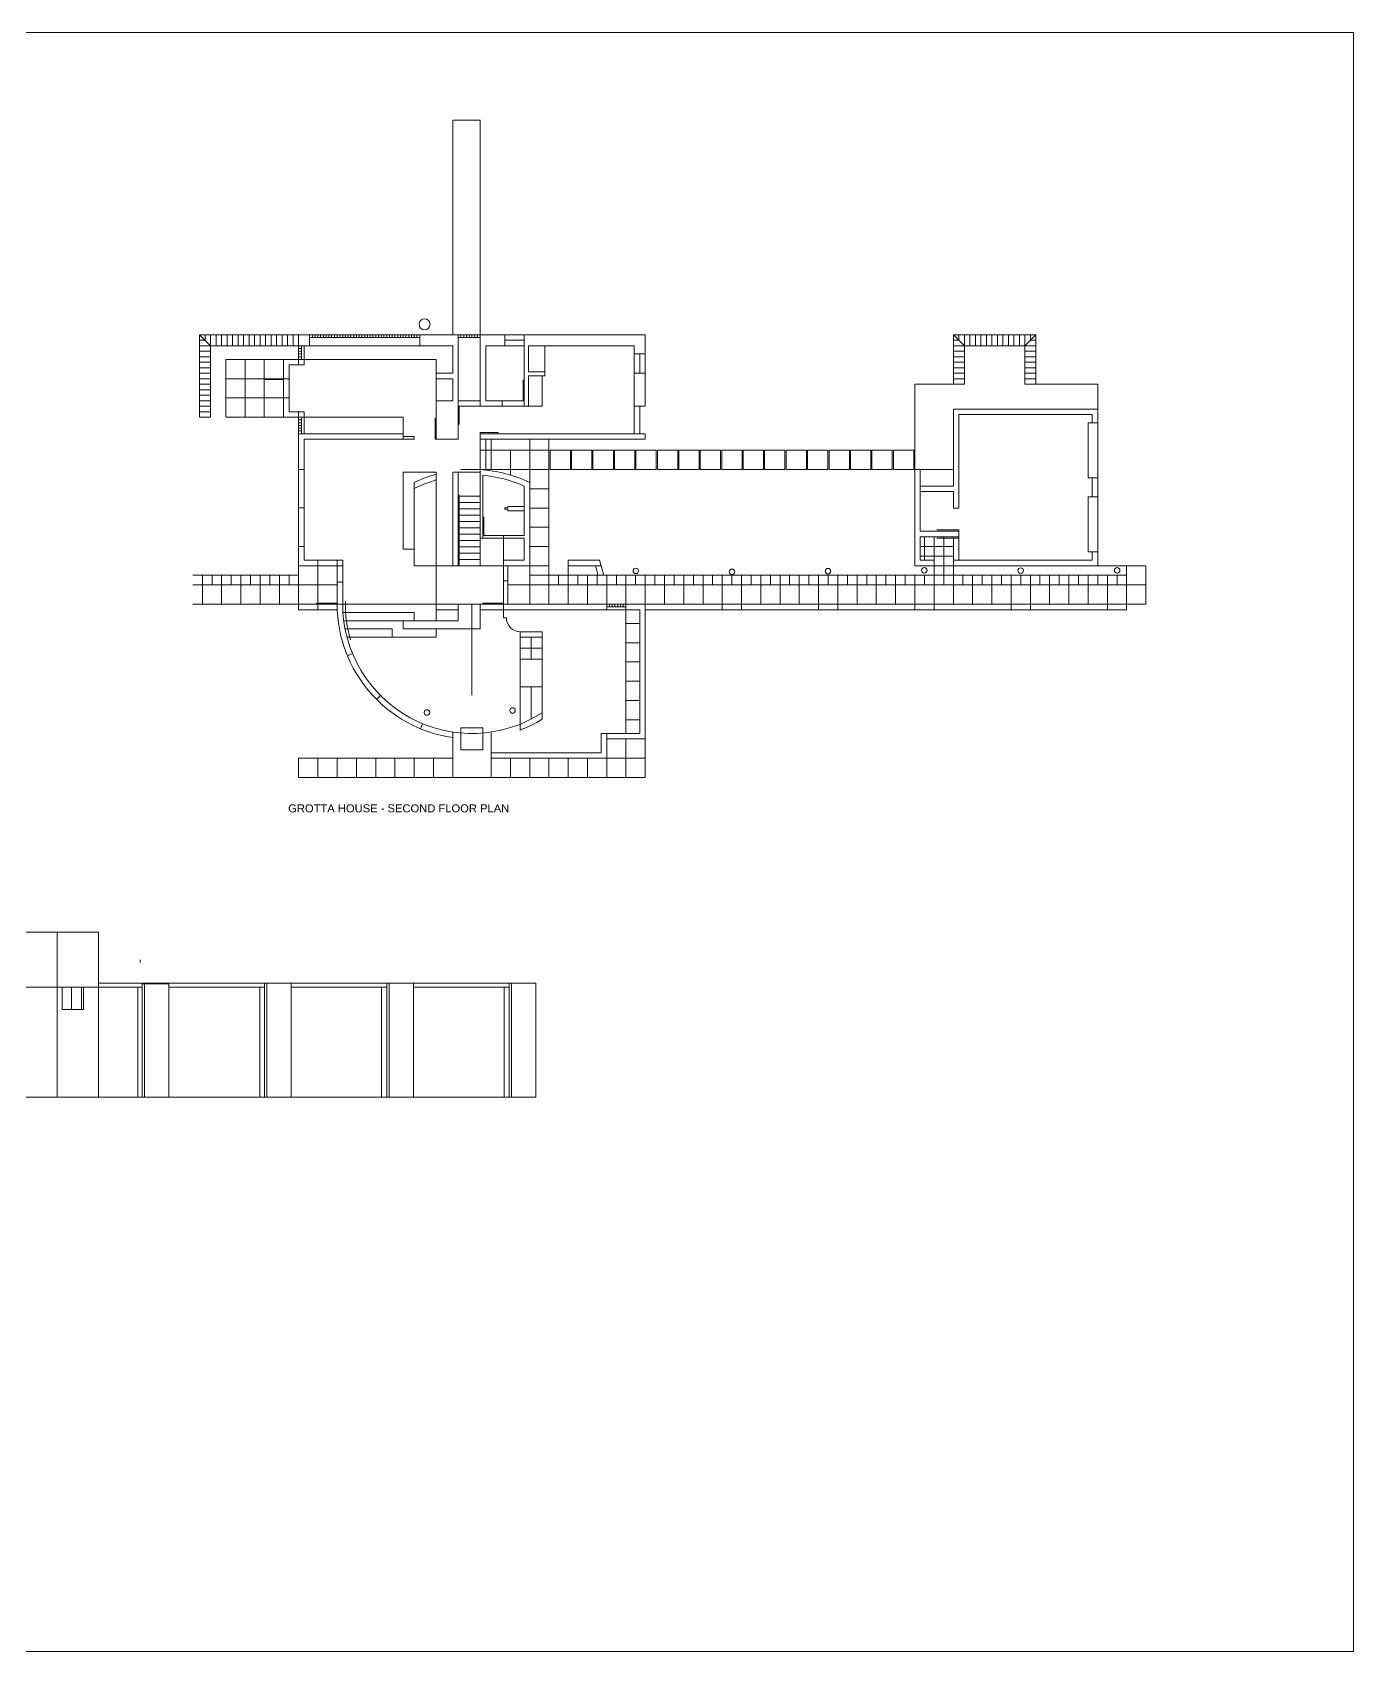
# Model space of a CAD drawing. Header units: millimetres. Extents: x 5814.9 to 5906.1, y 2492.5 to 2551.4.
# Drawn here: x 5858 to 5906.1, y 2492.5 to 2551.4 of the extents above; entities that cross this region are included whole.
import ezdxf

# ---------------------------------------------------------------- set-up
doc = ezdxf.new("R2010")
doc.units = ezdxf.units.MM
doc.layers.add('0inne_gulv', color=41, linetype='Continuous', lineweight=13)
doc.layers.add('G-ANNO-TEXT', color=231, linetype='Continuous', lineweight=9)
doc.styles.add('Arial_1', font='arial.ttf', dxfattribs={"height": 50})

msp = doc.modelspace()

# ---------------------------------------------------------------- linework, layer by layer
at = {"layer": '0inne_gulv'}
for p, q in [((5873.306, 2548.197), (5873.306, 2540.397)), ((5874.306, 2548.197), (5873.306, 2548.197)), ((5874.306, 2540.397), (5874.306, 2548.197)), ((5867.706, 2540.397), (5864.106, 2540.397)), ((5864.106, 2540.397), (5864.106, 2537.397)), ((5864.506, 2539.997), (5864.106, 2540.397)), ((5864.106, 2540.197), (5864.306, 2540.197)), ((5864.306, 2540.197), (5864.306, 2540.397)), ((5864.506, 2539.997), (5864.506, 2540.397)), ((5864.706, 2539.997), (5864.706, 2540.397)), ((5864.906, 2539.997), (5864.906, 2540.397)), ((5865.106, 2539.997), (5865.106, 2540.397)), ((5865.306, 2539.997), (5865.306, 2540.397)), ((5865.506, 2539.997), (5865.506, 2540.397)), ((5865.706, 2539.997), (5865.706, 2540.397)), ((5865.906, 2539.997), (5865.906, 2540.397)), ((5866.106, 2539.997), (5866.106, 2540.397)), ((5866.306, 2539.997), (5866.306, 2540.397)), ((5866.506, 2539.997), (5866.506, 2540.397)), ((5866.706, 2539.997), (5866.706, 2540.397)), ((5866.906, 2539.997), (5866.906, 2540.397)), ((5867.106, 2539.997), (5867.106, 2540.397)), ((5867.306, 2539.997), (5867.306, 2540.397)), ((5867.506, 2539.997), (5867.506, 2540.397)), ((5868.106, 2540.397), (5867.706, 2540.397)), ((5867.706, 2539.997), (5867.706, 2540.397)), ((5868.106, 2540.397), (5872.106, 2540.397)), ((5868.106, 2539.997), (5868.106, 2540.397)), ((5868.106, 2540.297), (5872.106, 2540.297)), ((5868.206, 2540.297), (5868.206, 2540.397)), ((5868.306, 2540.297), (5868.306, 2540.397)), ((5868.406, 2540.297), (5868.406, 2540.397)), ((5868.506, 2540.297), (5868.506, 2540.397)), ((5868.606, 2540.297), (5868.606, 2540.397)), ((5868.706, 2540.297), (5868.706, 2540.397)), ((5868.806, 2540.297), (5868.806, 2540.397)), ((5868.906, 2540.297), (5868.906, 2540.397)), ((5869.006, 2540.297), (5869.006, 2540.397)), ((5869.106, 2540.297), (5869.106, 2540.397)), ((5869.206, 2540.297), (5869.206, 2540.397)), ((5869.306, 2540.297), (5869.306, 2540.397)), ((5869.406, 2540.297), (5869.406, 2540.397)), ((5869.506, 2540.297), (5869.506, 2540.397)), ((5869.606, 2540.297), (5869.606, 2540.397)), ((5869.706, 2540.297), (5869.706, 2540.397)), ((5869.806, 2540.297), (5869.806, 2540.397)), ((5869.906, 2540.297), (5869.906, 2540.397)), ((5870.006, 2540.297), (5870.006, 2540.397)), ((5870.106, 2540.297), (5870.106, 2540.397)), ((5870.206, 2540.297), (5870.206, 2540.397)), ((5870.306, 2540.297), (5870.306, 2540.397)), ((5870.406, 2540.297), (5870.406, 2540.397)), ((5870.506, 2540.297), (5870.506, 2540.397)), ((5870.606, 2540.297), (5870.606, 2540.397)), ((5870.706, 2540.297), (5870.706, 2540.397)), ((5870.806, 2540.297), (5870.806, 2540.397)), ((5870.906, 2540.297), (5870.906, 2540.397)), ((5871.006, 2540.297), (5871.006, 2540.397)), ((5871.106, 2540.297), (5871.106, 2540.397)), ((5871.206, 2540.297), (5871.206, 2540.397)), ((5871.306, 2540.297), (5871.306, 2540.397)), ((5871.406, 2540.297), (5871.406, 2540.397)), ((5871.506, 2540.297), (5871.506, 2540.397)), ((5871.606, 2540.297), (5871.606, 2540.397)), ((5871.706, 2540.297), (5871.706, 2540.397)), ((5871.806, 2540.297), (5871.806, 2540.397)), ((5871.906, 2540.297), (5871.906, 2540.397)), ((5872.006, 2540.297), (5872.006, 2540.397)), ((5872.106, 2540.397), (5873.506, 2540.397)), ((5872.106, 2540.397), (5872.106, 2539.997)), ((5873.506, 2540.397), (5874.306, 2540.397)), ((5873.506, 2536.597), (5873.506, 2540.397)), ((5873.506, 2540.297), (5874.306, 2540.297)), ((5873.606, 2540.297), (5873.606, 2540.397)), ((5873.706, 2540.297), (5873.706, 2540.397)), ((5873.806, 2540.297), (5873.806, 2540.397)), ((5873.906, 2540.297), (5873.906, 2540.397)), ((5874.006, 2540.297), (5874.006, 2540.397)), ((5874.106, 2540.297), (5874.106, 2540.397)), ((5874.206, 2540.297), (5874.206, 2540.397)), ((5874.306, 2540.397), (5880.306, 2540.397)), ((5874.306, 2540.397), (5874.306, 2537.797)), ((5875.206, 2539.997), (5875.206, 2540.397)), ((5875.206, 2540.197), (5875.906, 2540.197)), ((5875.906, 2539.997), (5875.906, 2540.397)), ((5880.306, 2540.397), (5880.306, 2537.797)), ((5891.506, 2538.593), (5891.506, 2540.393)), ((5891.906, 2539.993), (5891.506, 2540.393)), ((5891.506, 2540.393), (5894.506, 2540.393)), ((5891.506, 2540.193), (5891.706, 2540.193)), ((5891.706, 2540.193), (5891.706, 2540.393)), ((5891.906, 2539.993), (5891.906, 2540.393)), ((5892.106, 2539.993), (5892.106, 2540.393)), ((5892.306, 2539.993), (5892.306, 2540.393)), ((5892.506, 2539.993), (5892.506, 2540.393)), ((5892.706, 2539.993), (5892.706, 2540.393)), ((5892.906, 2539.993), (5892.906, 2540.393)), ((5893.106, 2539.993), (5893.106, 2540.393)), ((5893.306, 2539.993), (5893.306, 2540.393)), ((5893.506, 2539.993), (5893.506, 2540.393)), ((5893.706, 2539.993), (5893.706, 2540.393)), ((5893.906, 2539.993), (5893.906, 2540.393)), ((5894.106, 2539.993), (5894.506, 2540.393)), ((5894.106, 2539.993), (5894.106, 2540.393)), ((5894.306, 2540.193), (5894.306, 2540.393)), ((5894.506, 2540.193), (5894.306, 2540.193)), ((5894.506, 2539.993), (5894.506, 2540.393)), ((5864.106, 2539.997), (5864.506, 2539.997)), ((5864.106, 2539.797), (5864.506, 2539.797)), ((5864.106, 2539.597), (5864.506, 2539.597)), ((5864.506, 2539.997), (5867.706, 2539.997)), ((5864.506, 2537.397), (5864.506, 2539.997)), ((5865.056, 2539.497), (5867.156, 2539.497)), ((5865.056, 2537.397), (5865.056, 2539.497)), ((5865.756, 2537.397), (5865.756, 2539.497)), ((5866.456, 2537.397), (5866.456, 2539.497)), ((5867.706, 2539.497), (5867.156, 2539.497)), ((5867.156, 2539.497), (5867.156, 2537.397)), ((5873.306, 2539.997), (5867.706, 2539.997)), ((5867.706, 2539.997), (5867.706, 2539.497)), ((5867.706, 2539.897), (5867.806, 2539.897)), ((5867.706, 2539.797), (5867.806, 2539.797)), ((5867.706, 2539.697), (5867.806, 2539.697)), ((5867.706, 2539.597), (5867.806, 2539.597)), ((5867.706, 2539.497), (5867.906, 2539.497)), ((5867.706, 2539.497), (5867.706, 2539.297)), ((5867.806, 2539.997), (5867.806, 2539.497)), ((5867.906, 2539.997), (5867.906, 2539.497)), ((5867.906, 2539.497), (5872.706, 2539.497)), ((5867.906, 2539.497), (5867.906, 2539.297)), ((5872.706, 2539.497), (5872.706, 2536.597)), ((5873.306, 2539.997), (5873.306, 2538.997)), ((5875.906, 2539.997), (5874.506, 2539.997)), ((5874.506, 2539.997), (5874.506, 2537.997)), ((5875.906, 2537.997), (5875.906, 2539.997)), ((5879.906, 2539.997), (5876.056, 2539.997)), ((5876.056, 2539.047), (5876.056, 2539.997)), ((5876.656, 2539.047), (5876.656, 2539.997)), ((5879.906, 2537.797), (5879.906, 2539.997)), ((5879.906, 2539.697), (5880.306, 2539.697)), ((5880.106, 2539.697), (5880.106, 2538.997)), ((5891.506, 2539.993), (5891.906, 2539.993)), ((5891.506, 2539.793), (5891.706, 2539.793)), ((5891.506, 2539.793), (5891.906, 2539.793)), ((5891.506, 2539.593), (5891.706, 2539.593)), ((5891.506, 2539.593), (5891.906, 2539.593)), ((5891.906, 2538.593), (5891.906, 2539.993)), ((5891.906, 2539.993), (5894.106, 2539.993)), ((5894.106, 2539.993), (5894.106, 2538.593)), ((5894.506, 2539.993), (5894.106, 2539.993)), ((5894.506, 2539.793), (5894.106, 2539.793)), ((5894.506, 2539.593), (5894.106, 2539.593)), ((5894.506, 2539.993), (5894.506, 2538.593)), ((5864.106, 2539.397), (5864.506, 2539.397)), ((5864.106, 2539.197), (5864.506, 2539.197)), ((5864.106, 2538.997), (5864.506, 2538.997)), ((5867.706, 2539.297), (5867.356, 2539.297)), ((5867.356, 2539.297), (5867.356, 2537.597)), ((5867.906, 2539.297), (5867.706, 2539.297)), ((5872.706, 2538.997), (5873.306, 2538.997)), ((5876.656, 2539.047), (5876.056, 2539.047)), ((5876.656, 2538.897), (5876.056, 2538.897)), ((5876.056, 2537.797), (5876.056, 2538.897)), ((5876.556, 2537.797), (5876.556, 2538.897)), ((5876.656, 2538.897), (5876.656, 2539.047)), ((5879.906, 2538.997), (5880.306, 2538.997)), ((5891.506, 2539.393), (5891.906, 2539.393)), ((5891.506, 2539.193), (5891.906, 2539.193)), ((5891.506, 2538.993), (5891.906, 2538.993)), ((5894.506, 2539.393), (5894.106, 2539.393)), ((5894.506, 2539.193), (5894.106, 2539.193)), ((5894.506, 2538.993), (5894.106, 2538.993)), ((5864.106, 2538.797), (5864.506, 2538.797)), ((5864.106, 2538.597), (5864.506, 2538.597)), ((5864.106, 2538.397), (5864.506, 2538.397)), ((5867.156, 2538.797), (5865.056, 2538.797)), ((5867.156, 2538.767), (5866.486, 2538.767)), ((5867.156, 2538.797), (5867.156, 2538.767)), ((5867.156, 2538.797), (5867.356, 2538.797)), ((5872.706, 2538.797), (5873.306, 2538.797)), ((5873.306, 2538.797), (5873.306, 2537.997)), ((5875.866, 2537.997), (5875.866, 2538.757)), ((5890.106, 2536.193), (5890.106, 2538.593)), ((5890.106, 2538.593), (5891.906, 2538.593)), ((5891.506, 2538.793), (5891.906, 2538.793)), ((5894.506, 2538.793), (5894.106, 2538.793)), ((5894.506, 2538.593), (5894.106, 2538.593)), ((5896.756, 2538.593), (5894.506, 2538.593)), ((5896.756, 2531.997), (5896.756, 2538.593)), ((5864.106, 2538.197), (5864.506, 2538.197)), ((5864.106, 2537.997), (5864.506, 2537.997)), ((5864.106, 2537.797), (5864.506, 2537.797)), ((5867.156, 2538.097), (5865.056, 2538.097)), ((5867.156, 2538.097), (5867.356, 2538.097)), ((5873.306, 2537.997), (5872.706, 2537.997)), ((5874.306, 2537.997), (5873.506, 2537.997)), ((5873.506, 2537.797), (5874.506, 2537.797)), ((5873.506, 2537.797), (5873.546, 2537.797)), ((5873.546, 2537.797), (5873.546, 2537.127)), ((5874.506, 2537.997), (5875.906, 2537.997)), ((5874.506, 2537.797), (5875.906, 2537.797)), ((5875.106, 2537.997), (5875.106, 2537.797)), ((5875.906, 2537.997), (5875.866, 2537.997)), ((5875.906, 2537.997), (5875.906, 2537.797)), ((5875.906, 2537.797), (5876.056, 2537.797)), ((5876.056, 2537.797), (5876.556, 2537.797)), ((5880.306, 2537.797), (5879.906, 2537.797)), ((5879.906, 2537.797), (5879.906, 2536.797)), ((5880.106, 2537.797), (5880.106, 2536.797)), ((5864.106, 2537.597), (5864.506, 2537.597)), ((5864.106, 2537.397), (5864.506, 2537.397)), ((5867.156, 2537.397), (5865.056, 2537.397)), ((5867.156, 2537.397), (5867.706, 2537.397)), ((5867.356, 2537.597), (5867.706, 2537.597)), ((5867.706, 2537.597), (5867.706, 2537.397)), ((5867.706, 2537.597), (5867.906, 2537.597)), ((5867.706, 2537.397), (5871.506, 2537.397)), ((5867.706, 2537.397), (5867.706, 2536.797)), ((5867.806, 2537.297), (5867.706, 2537.297)), ((5867.806, 2537.197), (5867.706, 2537.197)), ((5867.806, 2537.397), (5867.806, 2536.797)), ((5867.906, 2537.597), (5867.906, 2537.397)), ((5867.906, 2537.397), (5867.906, 2536.797)), ((5871.506, 2537.397), (5871.506, 2536.597)), ((5872.666, 2536.597), (5872.666, 2537.357)), ((5891.506, 2537.693), (5891.506, 2534.893)), ((5891.506, 2537.693), (5896.756, 2537.693)), ((5891.706, 2534.093), (5891.706, 2537.493)), ((5891.706, 2537.493), (5896.556, 2537.493)), ((5896.756, 2537.193), (5896.406, 2537.193)), ((5896.406, 2537.193), (5896.406, 2535.193)), ((5896.556, 2537.493), (5896.556, 2537.193)), ((5867.806, 2537.097), (5867.706, 2537.097)), ((5867.806, 2536.997), (5867.706, 2536.997)), ((5867.806, 2536.897), (5867.706, 2536.897)), ((5867.706, 2536.797), (5867.706, 2531.997)), ((5867.706, 2536.797), (5871.506, 2536.797)), ((5867.906, 2532.197), (5867.906, 2536.597)), ((5867.906, 2536.597), (5871.506, 2536.597)), ((5871.906, 2536.697), (5871.506, 2536.697)), ((5871.506, 2536.597), (5871.906, 2536.597)), ((5871.906, 2536.597), (5871.906, 2536.697)), ((5872.706, 2536.597), (5872.666, 2536.597)), ((5872.706, 2536.597), (5873.506, 2536.597)), ((5874.306, 2536.797), (5874.306, 2536.837)), ((5874.306, 2536.837), (5874.976, 2536.837)), ((5874.306, 2536.797), (5880.306, 2536.797)), ((5874.306, 2536.797), (5874.306, 2535.493)), ((5880.306, 2536.597), (5874.306, 2536.597)), ((5874.506, 2536.597), (5874.506, 2535.493)), ((5874.706, 2536.597), (5874.706, 2535.493)), ((5876.106, 2530.597), (5876.106, 2536.597)), ((5876.806, 2530.597), (5876.806, 2536.597)), ((5880.306, 2536.797), (5880.306, 2536.597)), ((5874.706, 2536.193), (5874.306, 2536.193)), ((5876.106, 2536.193), (5874.706, 2536.193)), ((5875.406, 2535.493), (5875.406, 2536.193)), ((5876.106, 2536.193), (5876.806, 2536.193)), ((5876.846, 2536.193), (5876.846, 2535.493)), ((5876.846, 2536.193), (5877.586, 2536.193)), ((5877.586, 2536.193), (5877.586, 2535.493)), ((5877.626, 2536.193), (5877.626, 2535.493)), ((5877.626, 2536.193), (5878.366, 2536.193)), ((5878.366, 2536.193), (5878.366, 2535.493)), ((5878.406, 2536.193), (5878.406, 2535.493)), ((5878.406, 2536.193), (5879.146, 2536.193)), ((5879.146, 2536.193), (5879.146, 2535.493)), ((5879.186, 2536.193), (5879.186, 2535.493)), ((5879.186, 2536.193), (5879.926, 2536.193)), ((5879.926, 2536.193), (5879.926, 2535.493)), ((5879.966, 2536.193), (5879.966, 2535.493)), ((5879.966, 2536.193), (5880.706, 2536.193)), ((5880.706, 2536.193), (5880.706, 2535.493)), ((5880.746, 2536.193), (5880.746, 2535.493)), ((5880.746, 2536.193), (5881.486, 2536.193)), ((5881.486, 2536.193), (5881.486, 2535.493)), ((5881.526, 2536.193), (5881.526, 2535.493)), ((5881.526, 2536.193), (5882.266, 2536.193)), ((5882.266, 2536.193), (5882.266, 2535.493)), ((5882.306, 2536.193), (5882.306, 2535.493)), ((5882.306, 2536.193), (5883.046, 2536.193)), ((5883.046, 2536.193), (5883.046, 2535.493)), ((5883.086, 2536.193), (5883.086, 2535.493)), ((5883.086, 2536.193), (5883.826, 2536.193)), ((5883.826, 2536.193), (5883.826, 2535.493)), ((5883.866, 2536.193), (5883.866, 2535.493)), ((5883.866, 2536.193), (5884.606, 2536.193)), ((5884.606, 2536.193), (5884.606, 2535.493)), ((5884.646, 2536.193), (5884.646, 2535.493)), ((5884.646, 2536.193), (5885.386, 2536.193)), ((5885.386, 2536.193), (5885.386, 2535.493)), ((5885.426, 2536.193), (5885.426, 2535.493)), ((5885.426, 2536.193), (5886.166, 2536.193)), ((5886.166, 2536.193), (5886.166, 2535.493)), ((5886.206, 2536.193), (5886.206, 2535.493)), ((5886.206, 2536.193), (5886.946, 2536.193)), ((5886.946, 2536.193), (5886.946, 2535.493)), ((5886.986, 2536.193), (5886.986, 2535.493)), ((5886.986, 2536.193), (5887.726, 2536.193)), ((5887.726, 2536.193), (5887.726, 2535.493)), ((5887.766, 2536.193), (5887.766, 2535.493)), ((5887.766, 2536.193), (5888.506, 2536.193)), ((5888.506, 2536.193), (5888.506, 2535.493)), ((5888.546, 2536.193), (5888.546, 2535.493)), ((5888.546, 2536.193), (5889.286, 2536.193)), ((5889.286, 2536.193), (5889.286, 2535.493)), ((5889.326, 2536.193), (5889.326, 2535.493)), ((5889.326, 2536.193), (5890.106, 2536.193)), ((5890.066, 2536.193), (5890.066, 2535.493)), ((5890.106, 2531.993), (5890.106, 2536.193)), ((5867.906, 2535.497), (5867.706, 2535.497)), ((5871.506, 2535.397), (5872.706, 2535.397)), ((5871.506, 2535.397), (5871.506, 2532.597)), ((5872.706, 2531.997), (5872.706, 2535.397)), ((5874.306, 2535.397), (5873.306, 2535.397)), ((5873.306, 2535.397), (5873.306, 2531.997)), ((5873.506, 2531.997), (5873.506, 2535.397)), ((5874.306, 2535.493), (5873.606, 2535.493)), ((5874.306, 2531.997), (5874.306, 2535.493)), ((5874.306, 2535.493), (5874.706, 2535.493)), ((5874.706, 2535.493), (5875.406, 2535.493)), ((5875.406, 2535.493), (5876.106, 2535.493)), ((5875.406, 2535.493), (5875.406, 2535.292)), ((5876.806, 2535.493), (5876.106, 2535.493)), ((5877.586, 2535.493), (5876.846, 2535.493)), ((5878.366, 2535.493), (5877.626, 2535.493)), ((5879.146, 2535.493), (5878.406, 2535.493)), ((5879.926, 2535.493), (5879.186, 2535.493)), ((5880.706, 2535.493), (5879.966, 2535.493)), ((5881.486, 2535.493), (5880.746, 2535.493)), ((5882.266, 2535.493), (5881.526, 2535.493)), ((5883.046, 2535.493), (5882.306, 2535.493)), ((5883.826, 2535.493), (5883.086, 2535.493)), ((5884.606, 2535.493), (5883.866, 2535.493)), ((5885.386, 2535.493), (5884.646, 2535.493)), ((5886.166, 2535.493), (5885.426, 2535.493)), ((5886.946, 2535.493), (5886.206, 2535.493)), ((5887.726, 2535.493), (5886.986, 2535.493)), ((5888.506, 2535.493), (5887.766, 2535.493)), ((5889.286, 2535.493), (5888.546, 2535.493)), ((5890.066, 2535.493), (5889.326, 2535.493)), ((5890.106, 2535.493), (5891.506, 2535.493)), ((5890.306, 2533.247), (5890.306, 2535.493)), ((5871.906, 2531.997), (5871.906, 2535.024)), ((5874.406, 2533.097), (5874.406, 2535.288)), ((5875.906, 2533.097), (5875.906, 2534.895)), ((5876.806, 2534.793), (5876.106, 2534.793)), ((5891.506, 2534.893), (5890.306, 2534.893)), ((5896.406, 2535.193), (5896.756, 2535.193)), ((5896.556, 2534.497), (5896.556, 2535.193)), ((5873.506, 2534.527), (5874.306, 2534.527)), ((5873.506, 2534.527), (5873.546, 2534.527)), ((5873.506, 2534.297), (5874.306, 2534.297)), ((5873.546, 2534.577), (5873.546, 2531.997)), ((5891.506, 2534.693), (5890.306, 2534.693)), ((5891.506, 2534.693), (5891.506, 2534.093)), ((5896.406, 2532.497), (5896.406, 2534.497)), ((5896.406, 2534.497), (5896.756, 2534.497)), ((5867.906, 2534.097), (5867.706, 2534.097)), ((5873.506, 2534.067), (5874.306, 2534.067)), ((5873.506, 2533.837), (5874.306, 2533.837)), ((5873.506, 2533.607), (5874.306, 2533.607)), ((5874.436, 2533.097), (5874.436, 2533.777)), ((5875.206, 2534.047), (5875.206, 2534.097)), ((5875.206, 2534.097), (5875.306, 2534.097)), ((5875.306, 2534.047), (5875.206, 2534.047)), ((5875.306, 2534.097), (5875.306, 2534.147)), ((5875.306, 2534.147), (5875.906, 2534.147)), ((5875.306, 2533.997), (5875.306, 2534.047)), ((5875.306, 2533.997), (5875.906, 2533.997)), ((5876.806, 2534.093), (5876.106, 2534.093)), ((5891.506, 2534.093), (5891.706, 2534.093)), ((5873.506, 2533.377), (5874.306, 2533.377)), ((5873.506, 2533.147), (5874.306, 2533.147)), ((5875.906, 2532.997), (5874.306, 2532.997)), ((5875.906, 2533.097), (5874.406, 2533.097)), ((5874.406, 2533.097), (5874.406, 2532.997)), ((5874.406, 2533.097), (5874.436, 2533.097)), ((5875.156, 2532.997), (5875.156, 2533.097)), ((5875.156, 2530.597), (5875.156, 2532.997)), ((5875.906, 2532.197), (5875.906, 2532.997)), ((5876.806, 2533.393), (5876.106, 2533.393)), ((5891.706, 2533.247), (5890.306, 2533.247)), ((5891.706, 2533.047), (5890.306, 2533.047)), ((5890.306, 2533.047), (5890.306, 2532.193)), ((5890.456, 2532.193), (5890.456, 2533.047)), ((5890.806, 2532.193), (5890.806, 2533.047)), ((5891.706, 2533.297), (5890.906, 2533.297)), ((5891.706, 2532.997), (5890.906, 2532.997)), ((5891.156, 2532.697), (5891.156, 2533.047)), ((5891.506, 2531.997), (5891.506, 2533.047)), ((5891.706, 2533.247), (5891.706, 2533.297)), ((5891.706, 2533.047), (5891.706, 2533.247)), ((5891.706, 2533.047), (5891.706, 2532.197)), ((5891.706, 2533.047), (5891.706, 2532.997)), ((5867.906, 2532.697), (5867.706, 2532.697)), ((5871.506, 2532.597), (5871.906, 2532.597)), ((5873.506, 2532.917), (5874.306, 2532.917)), ((5873.506, 2532.687), (5874.306, 2532.687)), ((5873.506, 2532.457), (5874.306, 2532.457)), ((5876.806, 2532.693), (5876.106, 2532.693)), ((5891.506, 2532.697), (5890.306, 2532.697)), ((5891.156, 2532.347), (5891.156, 2532.697)), ((5896.406, 2532.497), (5896.756, 2532.497)), ((5896.556, 2532.197), (5896.556, 2532.497)), ((5867.706, 2531.997), (5869.106, 2531.997)), ((5867.706, 2531.297), (5867.706, 2531.997)), ((5869.306, 2532.197), (5867.906, 2532.197)), ((5868.406, 2530.397), (5868.406, 2532.197)), ((5869.106, 2531.997), (5869.106, 2532.197)), ((5869.106, 2530.597), (5869.106, 2531.997)), ((5869.106, 2531.997), (5869.306, 2531.997)), ((5869.306, 2532.197), (5869.306, 2530.597)), ((5871.906, 2531.997), (5872.706, 2531.997)), ((5872.706, 2531.997), (5872.706, 2530.597)), ((5872.706, 2531.997), (5873.506, 2531.997)), ((5873.506, 2532.227), (5874.306, 2532.227)), ((5873.506, 2531.997), (5874.306, 2531.997)), ((5874.306, 2531.997), (5876.106, 2531.997)), ((5875.906, 2532.197), (5875.156, 2532.197)), ((5875.306, 2530.597), (5875.306, 2531.997)), ((5876.106, 2531.997), (5876.806, 2531.997)), ((5877.506, 2532.193), (5878.639, 2532.193)), ((5877.506, 2530.597), (5877.506, 2532.193)), ((5877.506, 2531.993), (5878.703, 2531.993)), ((5890.806, 2531.993), (5890.106, 2531.993)), ((5891.506, 2532.347), (5890.306, 2532.347)), ((5890.806, 2532.193), (5890.306, 2532.193)), ((5890.806, 2531.993), (5890.806, 2532.193)), ((5890.806, 2531.643), (5890.806, 2531.993)), ((5890.806, 2531.993), (5891.506, 2531.993)), ((5891.156, 2531.997), (5891.156, 2532.347)), ((5891.156, 2531.647), (5891.156, 2531.997)), ((5891.506, 2532.197), (5896.556, 2532.197)), ((5891.506, 2531.647), (5891.506, 2531.997)), ((5891.506, 2531.997), (5898.506, 2531.997)), ((5897.806, 2530.597), (5897.806, 2531.997)), ((5898.506, 2530.597), (5898.506, 2531.997)), ((5867.706, 2531.647), (5863.856, 2531.647)), ((5867.706, 2531.297), (5863.856, 2531.297)), ((5864.206, 2531.297), (5864.206, 2531.647)), ((5864.206, 2530.597), (5864.206, 2531.297)), ((5864.556, 2531.297), (5864.556, 2531.647)), ((5864.906, 2531.297), (5864.906, 2531.647)), ((5864.906, 2530.597), (5864.906, 2531.297)), ((5865.256, 2531.297), (5865.256, 2531.647)), ((5865.606, 2531.297), (5865.606, 2531.647)), ((5865.606, 2530.597), (5865.606, 2531.297)), ((5865.956, 2531.297), (5865.956, 2531.647)), ((5866.306, 2531.297), (5866.306, 2531.647)), ((5866.306, 2530.597), (5866.306, 2531.297)), ((5866.656, 2531.297), (5866.656, 2531.647)), ((5867.006, 2531.297), (5867.006, 2531.647)), ((5867.006, 2530.597), (5867.006, 2531.297)), ((5867.356, 2531.297), (5867.356, 2531.647)), ((5868.406, 2531.297), (5867.706, 2531.297)), ((5867.706, 2530.597), (5867.706, 2531.297)), ((5869.106, 2531.297), (5868.406, 2531.297)), ((5869.106, 2531.397), (5869.306, 2531.397)), ((5875.306, 2531.447), (5875.156, 2531.447)), ((5875.306, 2531.297), (5898.506, 2531.297)), ((5897.806, 2531.647), (5876.106, 2531.647)), ((5877.156, 2531.647), (5877.156, 2531.297)), ((5877.856, 2531.647), (5877.856, 2531.297)), ((5878.206, 2530.597), (5878.206, 2531.643)), ((5878.556, 2531.647), (5878.556, 2531.297)), ((5878.906, 2530.597), (5878.906, 2531.643)), ((5879.256, 2531.647), (5879.256, 2531.297)), ((5879.606, 2530.597), (5879.606, 2531.643)), ((5879.956, 2531.647), (5879.956, 2531.297)), ((5880.306, 2530.597), (5880.306, 2531.643)), ((5880.656, 2531.647), (5880.656, 2531.297)), ((5881.006, 2530.597), (5881.006, 2531.643)), ((5881.356, 2531.647), (5881.356, 2531.297)), ((5881.706, 2530.597), (5881.706, 2531.643)), ((5882.056, 2531.647), (5882.056, 2531.297)), ((5882.406, 2530.597), (5882.406, 2531.643)), ((5882.756, 2531.647), (5882.756, 2531.297)), ((5883.106, 2530.597), (5883.106, 2531.643)), ((5883.456, 2531.647), (5883.456, 2531.297)), ((5883.806, 2530.597), (5883.806, 2531.643)), ((5884.156, 2531.647), (5884.156, 2531.297)), ((5884.506, 2530.597), (5884.506, 2531.643)), ((5884.856, 2531.647), (5884.856, 2531.297)), ((5885.206, 2530.597), (5885.206, 2531.643)), ((5885.556, 2531.647), (5885.556, 2531.297)), ((5885.906, 2530.597), (5885.906, 2531.643)), ((5886.256, 2531.647), (5886.256, 2531.297)), ((5886.606, 2530.597), (5886.606, 2531.643)), ((5886.956, 2531.647), (5886.956, 2531.297)), ((5887.306, 2530.597), (5887.306, 2531.643)), ((5887.656, 2531.647), (5887.656, 2531.297)), ((5888.006, 2530.597), (5888.006, 2531.643)), ((5888.356, 2531.647), (5888.356, 2531.297)), ((5888.706, 2530.597), (5888.706, 2531.643)), ((5889.056, 2531.647), (5889.056, 2531.297)), ((5889.406, 2530.597), (5889.406, 2531.643)), ((5889.756, 2531.647), (5889.756, 2531.297)), ((5890.106, 2530.597), (5890.106, 2531.643)), ((5890.456, 2531.647), (5890.456, 2531.297)), ((5890.806, 2530.597), (5890.806, 2531.643)), ((5891.156, 2531.647), (5891.156, 2531.297)), ((5891.506, 2530.597), (5891.506, 2531.647)), ((5891.856, 2531.647), (5891.856, 2531.297)), ((5892.206, 2530.597), (5892.206, 2531.647)), ((5892.556, 2531.647), (5892.556, 2531.297)), ((5892.906, 2530.597), (5892.906, 2531.647)), ((5893.256, 2531.647), (5893.256, 2531.297)), ((5893.606, 2530.597), (5893.606, 2531.647)), ((5893.956, 2531.647), (5893.956, 2531.297)), ((5894.306, 2530.597), (5894.306, 2531.647)), ((5894.656, 2531.647), (5894.656, 2531.297)), ((5895.006, 2530.597), (5895.006, 2531.647)), ((5895.356, 2531.647), (5895.356, 2531.297)), ((5895.706, 2530.597), (5895.706, 2531.647)), ((5896.056, 2531.647), (5896.056, 2531.297)), ((5896.406, 2530.597), (5896.406, 2531.647)), ((5896.756, 2531.647), (5896.756, 2531.297)), ((5897.106, 2530.597), (5897.106, 2531.647)), ((5897.456, 2531.647), (5897.456, 2531.297)), ((5869.106, 2530.637), (5868.346, 2530.637)), ((5869.106, 2530.597), (5869.106, 2530.637)), ((5875.156, 2530.637), (5874.396, 2530.637)), ((5875.156, 2530.597), (5875.156, 2530.637)), ((5867.706, 2530.597), (5863.856, 2530.597)), ((5869.106, 2530.597), (5867.706, 2530.597)), ((5867.706, 2530.597), (5867.706, 2530.397)), ((5867.706, 2530.397), (5869.11, 2530.397)), ((5869.306, 2530.597), (5869.106, 2530.597)), ((5869.306, 2530.597), (5898.506, 2530.597)), ((5871.906, 2530.297), (5869.315, 2530.297)), ((5871.906, 2529.997), (5871.906, 2530.297)), ((5872.706, 2530.597), (5872.706, 2529.997)), ((5873.506, 2530.397), (5872.706, 2530.397)), ((5873.506, 2529.997), (5873.506, 2530.597)), ((5874.006, 2530.597), (5874.006, 2527.295)), ((5874.306, 2529.697), (5874.306, 2530.597)), ((5880.106, 2530.397), (5874.306, 2530.397)), ((5875.156, 2530.597), (5875.156, 2530.397)), ((5875.156, 2530.397), (5875.156, 2530.097)), ((5875.256, 2530.097), (5875.156, 2530.097)), ((5878.906, 2530.597), (5878.906, 2530.397)), ((5878.906, 2530.497), (5879.606, 2530.497)), ((5879.006, 2530.497), (5879.006, 2530.597)), ((5879.106, 2530.497), (5879.106, 2530.597)), ((5879.206, 2530.497), (5879.206, 2530.597)), ((5879.306, 2530.497), (5879.306, 2530.597)), ((5879.406, 2530.497), (5879.406, 2530.597)), ((5879.506, 2530.497), (5879.506, 2530.597)), ((5879.606, 2530.597), (5879.606, 2530.397)), ((5879.606, 2525.897), (5879.606, 2530.397)), ((5880.106, 2525.897), (5880.106, 2530.397)), ((5880.306, 2525.697), (5880.306, 2530.597)), ((5897.806, 2530.397), (5880.306, 2530.397)), ((5883.106, 2530.597), (5883.106, 2530.397)), ((5883.806, 2530.597), (5883.806, 2530.397)), ((5886.606, 2530.597), (5886.606, 2530.397)), ((5887.306, 2530.597), (5887.306, 2530.397)), ((5890.106, 2530.597), (5890.106, 2530.397)), ((5890.806, 2530.597), (5890.806, 2530.397)), ((5893.606, 2530.597), (5893.606, 2530.397)), ((5894.306, 2530.597), (5894.306, 2530.397)), ((5897.106, 2530.597), (5897.106, 2530.397)), ((5897.806, 2530.597), (5897.806, 2530.397)), ((5871.506, 2529.997), (5869.344, 2529.997)), ((5871.106, 2529.697), (5869.393, 2529.697)), ((5871.106, 2529.697), (5871.106, 2529.397)), ((5873.506, 2529.997), (5871.506, 2529.997)), ((5871.506, 2529.997), (5871.506, 2529.697)), ((5871.506, 2529.697), (5874.306, 2529.697)), ((5872.706, 2529.697), (5872.706, 2529.397)), ((5875.756, 2529.597), (5875.756, 2526.02)), ((5875.756, 2529.597), (5876.556, 2529.597)), ((5876.556, 2529.597), (5876.556, 2526.413)), ((5880.106, 2529.897), (5879.606, 2529.897)), ((5871.106, 2529.397), (5869.462, 2529.397)), ((5871.106, 2529.397), (5872.706, 2529.397)), ((5876.556, 2529.397), (5875.756, 2529.397)), ((5876.556, 2528.997), (5875.756, 2528.997)), ((5876.156, 2528.597), (5876.156, 2529.397)), ((5880.106, 2529.197), (5879.606, 2529.197)), ((5869.664, 2528.799), (5869.479, 2528.722)), ((5876.556, 2528.597), (5875.756, 2528.597)), ((5880.106, 2528.497), (5879.606, 2528.497)), ((5880.106, 2527.797), (5879.606, 2527.797)), ((5870.682, 2527.274), (5870.541, 2527.132)), ((5876.556, 2527.597), (5875.756, 2527.597)), ((5876.156, 2527.597), (5876.156, 2526.418)), ((5880.106, 2527.097), (5879.606, 2527.097)), ((5872.207, 2526.255), (5872.131, 2526.07)), ((5873.306, 2524.297), (5873.306, 2525.95)), ((5873.606, 2525.297), (5873.606, 2526.097)), ((5873.606, 2526.097), (5874.406, 2526.097)), ((5874.406, 2526.097), (5874.406, 2525.297)), ((5874.706, 2524.297), (5874.706, 2525.95)), ((5880.106, 2526.397), (5879.606, 2526.397)), ((5874.006, 2525.897), (5874.006, 2525.897)), ((5878.906, 2525.897), (5878.706, 2525.897)), ((5878.706, 2525.897), (5878.706, 2525.197)), ((5878.906, 2524.997), (5878.906, 2525.897)), ((5878.906, 2525.897), (5880.106, 2525.897)), ((5880.306, 2525.697), (5878.906, 2525.697)), ((5879.606, 2524.997), (5879.606, 2525.697)), ((5880.306, 2524.297), (5880.306, 2525.697)), ((5867.706, 2524.297), (5867.706, 2524.997)), ((5867.706, 2524.997), (5873.306, 2524.997)), ((5868.406, 2524.297), (5868.406, 2524.997)), ((5869.106, 2524.297), (5869.106, 2524.997)), ((5869.806, 2524.297), (5869.806, 2524.997)), ((5870.506, 2524.297), (5870.506, 2524.997)), ((5871.206, 2524.297), (5871.206, 2524.997)), ((5871.906, 2524.297), (5871.906, 2524.997)), ((5872.606, 2524.297), (5872.606, 2524.997)), ((5874.406, 2525.297), (5873.606, 2525.297)), ((5878.706, 2525.197), (5874.706, 2525.197)), ((5880.306, 2524.997), (5874.706, 2524.997)), ((5875.406, 2524.297), (5875.406, 2524.997)), ((5876.106, 2524.297), (5876.106, 2524.997)), ((5876.806, 2524.297), (5876.806, 2524.997)), ((5877.506, 2524.297), (5877.506, 2524.997)), ((5878.206, 2524.297), (5878.206, 2524.997)), ((5878.906, 2524.297), (5878.906, 2524.997)), ((5879.606, 2524.297), (5879.606, 2524.997)), ((5873.306, 2524.297), (5867.706, 2524.297)), ((5873.306, 2524.297), (5874.706, 2524.297)), ((5874.706, 2524.297), (5880.306, 2524.297)), ((5857.147, 2518.676), (5858.925, 2518.676)), ((5858.925, 2516.666), (5858.925, 2518.676)), ((5858.925, 2518.676), (5860.424, 2518.676)), ((5860.424, 2516.816), (5860.424, 2518.676)), ((5861.95, 2517.566), (5861.95, 2517.666)), ((5858.925, 2516.666), (5857.147, 2516.666)), ((5859.114, 2516.666), (5858.925, 2516.666)), ((5858.925, 2512.666), (5858.925, 2516.666)), ((5859.114, 2515.856), (5859.114, 2516.666)), ((5859.454, 2516.666), (5859.114, 2516.666)), ((5859.114, 2516.666), (5859.367, 2516.666)), ((5859.454, 2515.856), (5859.454, 2516.666)), ((5859.807, 2516.666), (5859.454, 2516.666)), ((5859.807, 2516.666), (5859.807, 2515.856)), ((5859.887, 2516.666), (5859.807, 2516.666)), ((5860.424, 2516.666), (5859.887, 2516.666)), ((5859.887, 2516.666), (5859.887, 2515.856)), ((5860.424, 2516.666), (5860.424, 2516.816)), ((5860.424, 2516.816), (5861.861, 2516.816)), ((5860.424, 2512.666), (5860.424, 2516.666)), ((5860.424, 2516.666), (5861.861, 2516.666)), ((5861.861, 2516.816), (5862.127, 2516.816)), ((5861.861, 2512.666), (5861.861, 2516.666)), ((5861.861, 2516.666), (5862.018, 2516.666)), ((5861.931, 2516.666), (5861.932, 2516.666)), ((5861.932, 2516.666), (5861.95, 2516.666)), ((5862.018, 2516.796), (5862.098, 2516.796)), ((5862.018, 2516.666), (5862.018, 2516.796)), ((5862.018, 2512.666), (5862.018, 2516.666)), ((5862.988, 2516.796), (5862.098, 2516.796)), ((5862.098, 2512.666), (5862.098, 2516.796)), ((5862.127, 2516.816), (5866.465, 2516.816)), ((5862.988, 2516.666), (5862.988, 2516.796)), ((5862.988, 2516.666), (5866.289, 2516.666)), ((5862.988, 2512.666), (5862.988, 2516.666)), ((5866.289, 2512.666), (5866.289, 2516.666)), ((5866.289, 2516.666), (5866.465, 2516.666)), ((5866.465, 2516.816), (5866.545, 2516.816)), ((5866.465, 2516.666), (5866.465, 2516.816)), ((5866.465, 2512.666), (5866.465, 2516.666)), ((5867.435, 2516.816), (5866.545, 2516.816)), ((5866.545, 2512.666), (5866.545, 2516.816)), ((5867.435, 2516.666), (5867.435, 2516.816)), ((5867.435, 2516.816), (5870.723, 2516.816)), ((5867.435, 2516.666), (5870.723, 2516.666)), ((5867.435, 2512.666), (5867.435, 2516.666)), ((5870.723, 2516.816), (5870.912, 2516.816)), ((5870.723, 2512.666), (5870.723, 2516.666)), ((5870.723, 2516.666), (5870.912, 2516.666)), ((5870.912, 2516.666), (5870.912, 2516.816)), ((5870.912, 2516.816), (5870.992, 2516.816)), ((5870.912, 2512.666), (5870.912, 2516.666)), ((5871.882, 2516.816), (5870.992, 2516.816)), ((5870.992, 2512.666), (5870.992, 2516.816)), ((5871.882, 2516.666), (5871.882, 2516.816)), ((5871.882, 2516.816), (5875.182, 2516.816)), ((5871.882, 2516.666), (5875.182, 2516.666)), ((5871.882, 2512.666), (5871.882, 2516.666)), ((5875.182, 2516.816), (5875.359, 2516.816)), ((5875.182, 2512.666), (5875.182, 2516.666)), ((5875.182, 2516.666), (5875.359, 2516.666)), ((5875.359, 2516.666), (5875.359, 2516.816)), ((5875.359, 2516.816), (5875.439, 2516.816)), ((5875.359, 2512.666), (5875.359, 2516.666)), ((5875.439, 2512.666), (5875.439, 2516.816)), ((5876.329, 2516.816), (5875.439, 2516.816)), ((5876.329, 2512.666), (5876.329, 2516.816)), ((5859.454, 2515.856), (5859.114, 2515.856)), ((5859.807, 2515.856), (5859.454, 2515.856)), ((5859.887, 2515.856), (5859.807, 2515.856)), ((5857.147, 2512.666), (5858.925, 2512.666)), ((5858.18, 2512.666), (5858.625, 2512.666)), ((5858.485, 2512.666), (5858.625, 2512.666)), ((5858.625, 2512.666), (5859.07, 2512.666)), ((5860.424, 2512.666), (5858.925, 2512.666)), ((5859.815, 2512.666), (5858.925, 2512.666)), ((5859.07, 2512.666), (5859.514, 2512.666)), ((5859.206, 2512.666), (5860.095, 2512.666)), ((5859.374, 2512.666), (5859.514, 2512.666)), ((5859.514, 2512.666), (5859.959, 2512.666)), ((5859.815, 2512.666), (5859.534, 2512.666)), ((5860.095, 2512.666), (5859.815, 2512.666)), ((5860.704, 2512.666), (5859.815, 2512.666)), ((5859.959, 2512.666), (5860.404, 2512.666)), ((5860.095, 2512.666), (5860.985, 2512.666)), ((5860.264, 2512.666), (5860.404, 2512.666)), ((5860.404, 2512.666), (5860.849, 2512.666)), ((5860.424, 2512.666), (5861.861, 2512.666)), ((5860.704, 2512.666), (5860.424, 2512.666)), ((5861.153, 2512.666), (5860.424, 2512.666)), ((5860.985, 2512.666), (5860.704, 2512.666)), ((5860.849, 2512.666), (5860.71, 2512.666)), ((5860.849, 2512.666), (5861.293, 2512.666)), ((5861.129, 2512.666), (5860.849, 2512.666)), ((5861.153, 2512.666), (5861.293, 2512.666)), ((5862.018, 2512.666), (5861.153, 2512.666)), ((5861.293, 2512.666), (5861.738, 2512.666)), ((5861.738, 2512.666), (5861.599, 2512.666)), ((5861.738, 2512.666), (5862.183, 2512.666)), ((5862.018, 2512.666), (5861.738, 2512.666)), ((5862.018, 2512.666), (5861.861, 2512.666)), ((5862.098, 2512.666), (5862.018, 2512.666)), ((5862.043, 2512.666), (5862.183, 2512.666)), ((5862.988, 2512.666), (5862.098, 2512.666)), ((5862.183, 2512.666), (5862.627, 2512.666)), ((5862.627, 2512.666), (5863.072, 2512.666)), ((5862.932, 2512.666), (5863.072, 2512.666)), ((5866.289, 2512.666), (5862.988, 2512.666)), ((5863.821, 2512.666), (5862.988, 2512.666)), ((5863.072, 2512.666), (5863.517, 2512.666)), ((5863.517, 2512.666), (5863.378, 2512.666)), ((5863.517, 2512.666), (5863.961, 2512.666)), ((5863.797, 2512.666), (5863.517, 2512.666)), ((5863.821, 2512.666), (5863.961, 2512.666)), ((5864.711, 2512.666), (5863.821, 2512.666)), ((5863.961, 2512.666), (5864.406, 2512.666)), ((5864.406, 2512.666), (5864.267, 2512.666)), ((5864.406, 2512.666), (5864.851, 2512.666)), ((5864.686, 2512.666), (5864.406, 2512.666)), ((5864.711, 2512.666), (5864.851, 2512.666)), ((5865.6, 2512.666), (5864.711, 2512.666)), ((5864.851, 2512.666), (5865.295, 2512.666)), ((5865.295, 2512.666), (5865.157, 2512.666)), ((5865.295, 2512.666), (5865.74, 2512.666)), ((5865.576, 2512.666), (5865.295, 2512.666)), ((5865.6, 2512.666), (5865.74, 2512.666)), ((5866.465, 2512.666), (5865.6, 2512.666)), ((5865.74, 2512.666), (5866.185, 2512.666)), ((5866.185, 2512.666), (5866.046, 2512.666)), ((5866.185, 2512.666), (5866.63, 2512.666)), ((5866.465, 2512.666), (5866.185, 2512.666)), ((5866.465, 2512.666), (5866.289, 2512.666)), ((5866.545, 2512.666), (5866.465, 2512.666)), ((5866.489, 2512.666), (5866.63, 2512.666)), ((5867.435, 2512.666), (5866.545, 2512.666)), ((5866.63, 2512.666), (5867.074, 2512.666)), ((5867.074, 2512.666), (5867.519, 2512.666)), ((5867.379, 2512.666), (5867.519, 2512.666)), ((5870.723, 2512.666), (5867.435, 2512.666)), ((5868.268, 2512.666), (5867.435, 2512.666)), ((5867.519, 2512.666), (5867.964, 2512.666)), ((5867.964, 2512.666), (5867.825, 2512.666)), ((5867.964, 2512.666), (5868.408, 2512.666)), ((5868.244, 2512.666), (5867.964, 2512.666)), ((5868.268, 2512.666), (5868.408, 2512.666)), ((5869.158, 2512.666), (5868.268, 2512.666)), ((5868.408, 2512.666), (5868.853, 2512.666)), ((5868.853, 2512.666), (5868.714, 2512.666)), ((5868.853, 2512.666), (5869.298, 2512.666)), ((5869.133, 2512.666), (5868.853, 2512.666)), ((5869.158, 2512.666), (5869.298, 2512.666)), ((5870.047, 2512.666), (5869.158, 2512.666)), ((5869.298, 2512.666), (5869.742, 2512.666)), ((5869.742, 2512.666), (5869.604, 2512.666)), ((5869.742, 2512.666), (5870.187, 2512.666)), ((5870.023, 2512.666), (5869.742, 2512.666)), ((5870.047, 2512.666), (5870.187, 2512.666)), ((5870.912, 2512.666), (5870.047, 2512.666)), ((5870.187, 2512.666), (5870.632, 2512.666)), ((5870.632, 2512.666), (5870.493, 2512.666)), ((5870.632, 2512.666), (5871.076, 2512.666)), ((5870.912, 2512.666), (5870.632, 2512.666)), ((5870.723, 2512.666), (5870.912, 2512.666)), ((5870.912, 2512.666), (5870.992, 2512.666)), ((5870.936, 2512.666), (5871.076, 2512.666)), ((5871.882, 2512.666), (5870.992, 2512.666)), ((5871.076, 2512.666), (5871.521, 2512.666)), ((5871.521, 2512.666), (5871.966, 2512.666)), ((5871.826, 2512.666), (5871.966, 2512.666)), ((5875.182, 2512.666), (5871.882, 2512.666)), ((5872.27, 2512.666), (5871.882, 2512.666)), ((5871.966, 2512.666), (5872.411, 2512.666)), ((5872.715, 2512.666), (5872.27, 2512.666)), ((5872.411, 2512.666), (5872.27, 2512.666)), ((5872.411, 2512.666), (5872.855, 2512.666)), ((5872.691, 2512.666), (5872.411, 2512.666)), ((5872.715, 2512.666), (5872.855, 2512.666)), ((5873.16, 2512.666), (5872.715, 2512.666)), ((5872.855, 2512.666), (5873.3, 2512.666)), ((5873.605, 2512.666), (5873.16, 2512.666)), ((5873.3, 2512.666), (5873.16, 2512.666)), ((5873.3, 2512.666), (5873.745, 2512.666)), ((5873.58, 2512.666), (5873.3, 2512.666)), ((5873.605, 2512.666), (5873.745, 2512.666)), ((5874.049, 2512.666), (5873.605, 2512.666)), ((5873.745, 2512.666), (5874.189, 2512.666)), ((5874.494, 2512.666), (5874.049, 2512.666)), ((5874.189, 2512.666), (5874.049, 2512.666)), ((5874.189, 2512.666), (5874.634, 2512.666)), ((5874.47, 2512.666), (5874.189, 2512.666)), ((5874.494, 2512.666), (5874.634, 2512.666)), ((5874.939, 2512.666), (5874.494, 2512.666)), ((5874.634, 2512.666), (5875.079, 2512.666)), ((5875.359, 2512.666), (5874.939, 2512.666)), ((5875.079, 2512.666), (5874.939, 2512.666)), ((5875.079, 2512.666), (5875.523, 2512.666)), ((5875.359, 2512.666), (5875.079, 2512.666)), ((5875.359, 2512.666), (5875.182, 2512.666)), ((5875.439, 2512.666), (5875.359, 2512.666)), ((5875.383, 2512.666), (5875.523, 2512.666)), ((5876.329, 2512.666), (5875.439, 2512.666)), ((5875.523, 2512.666), (5875.968, 2512.666))]:
    msp.add_line(p, q, dxfattribs=at)
msp.add_lwpolyline([(5814.859, 2551.39), (5906.057, 2551.39), (5906.057, 2492.51), (5814.859, 2492.51)], close=True, dxfattribs=at)
for centre, radius in [((5872.282, 2540.775), 0.2), ((5879.962, 2531.809), 0.1), ((5883.459, 2531.777), 0.1), ((5886.951, 2531.798), 0.1), ((5890.45, 2531.83), 0.1), ((5893.956, 2531.819), 0.1), ((5897.461, 2531.83), 0.1), ((5872.369, 2526.659), 0.1), ((5875.482, 2526.731), 0.1)]:
    msp.add_circle(centre, radius, dxfattribs=at)
for centre, radius, start, end in [((5873.954, 2530.452), 5.053, 64.7978, 86.01037), ((5874.006, 2530.597), 4.9, 105.38514, 115.37693), ((5874.006, 2530.597), 4.7, 106.05713, 116.5391), ((5873.923, 2530.379), 4.932, 66.29425, 84.38223), ((5874.006, 2530.597), 4.7, 12.858, 17.27772), ((5874.006, 2530.597), 4.9, 12.32475, 19.00782), ((5874.006, 2530.597), 4.6, 178.75434, 196.41596), ((5874.006, 2530.597), 4.9, 180, 261.78679), ((5874.006, 2530.597), 4.7, 180, 302.85762), ((5875.756, 2530.097), 0.5, 180, 270), ((5874.006, 2530.597), 4.9, 290.92483, 301.35963)]:
    msp.add_arc(centre, radius, start, end, dxfattribs=at)

# ---------------------------------------------------------------- texts
at = {"layer": 'G-ANNO-TEXT', "color": 7, "insert": (5867.325, 2523.319), "char_height": 0.29092, "width": 8.42526, "attachment_point": 1, "style": 'Arial_1'}
msp.add_mtext('GROTTA HOUSE - SECOND FLOOR PLAN', dxfattribs=at)

doc.saveas('drawing.dxf')
